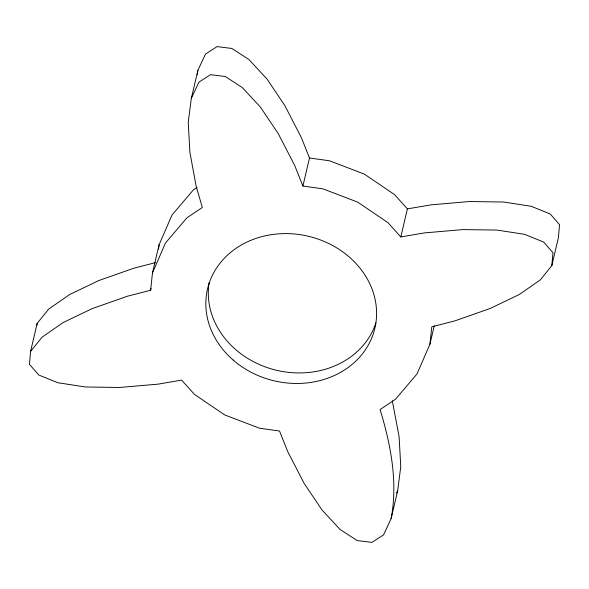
<?xml version="1.0" encoding="UTF-8"?>
<svg xmlns="http://www.w3.org/2000/svg" width="589" height="589" viewBox="0 0 589 589"><rect width="100%" height="100%" fill="white"/><g stroke="black" fill="none" stroke-linecap="round" stroke-linejoin="round"><path stroke-width="0.88" d="M155.422 262.665L134.218 268.091L98.9 280.504L69.716 294.493L48.666 309.107L37.173 323.354L30.591 351.412L29.45 364.319L38.734 374.994L57.81 382.725L85.376 386.98L119.56 387.466L158.021 384.153L181.618 380.104L194.422 394.365L224.711 414.921L259.543 428.225L279.517 431.008L287.719 451.586L304.189 483.466L322.065 510.045L340.125 529.511L357.133 540.547L371.939 542.388L383.527 534.922L391.118 518.644L397.693 490.585L400.763 466.613L399.092 436.582L392.296 400.785M37.019 325.076L37.173 323.354M391.118 518.644C398.039 482.133 390.809 444.636 380.067 409.576L395.514 399.246L417.012 373.941L429.941 344.175L431.811 326.785L454.782 320.909L490.1 308.496L519.284 294.507L540.334 279.893L551.827 265.646L552.968 252.747L543.684 242.064L524.608 234.334L497.042 230.078L462.866 229.592L424.397 232.905L400.8 236.955L387.996 222.694L357.707 202.137L322.875 188.833L302.901 186.05L294.699 165.472L278.229 133.593L260.353 107.014L242.293 87.547L225.285 76.518L210.479 74.67L198.891 82.143L191.307 98.415L188.237 122.387L189.908 152.418L196.196 186.463L202.351 207.483L186.904 217.812L165.406 243.117L152.485 272.884L150.607 290.274L127.644 296.149L92.318 308.562L63.133 322.551L42.084 337.173L30.591 351.412M158.596 249.169L159.059 244.825L171.988 215.059L193.487 189.754L197.16 187.295M197.315 74.796L197.882 70.356L205.473 54.078L217.061 46.612L231.867 48.453L248.875 59.489L266.935 78.955L284.811 105.534L301.281 137.414L309.483 157.992L302.901 186.05M191.307 98.415L197.882 70.356M152.485 272.884L159.059 244.825M150.607 290.274L151.02 288.522M400.8 236.955L407.382 208.896L394.578 194.635L364.289 174.079L329.457 160.775L309.483 157.992M429.941 344.175L434.255 325.761M551.827 265.646L558.409 237.588L559.55 224.681L550.266 214.006L531.19 206.275L503.624 202.02L469.44 201.534L430.979 204.847L407.382 208.896M396.559 493.022L397.693 490.585M375.922 322.765A85.95 74.28 13.2 0 1 276.167 370.194A85.95 74.28 13.2 0 1 209.154 282.654M233.134 360.034A85.95 74.28 13.2 0 0 374.449 329.921A85.95 74.28 13.2 0 0 266.044 235.644A85.95 74.28 13.2 0 0 233.134 360.034"/></g></svg>
